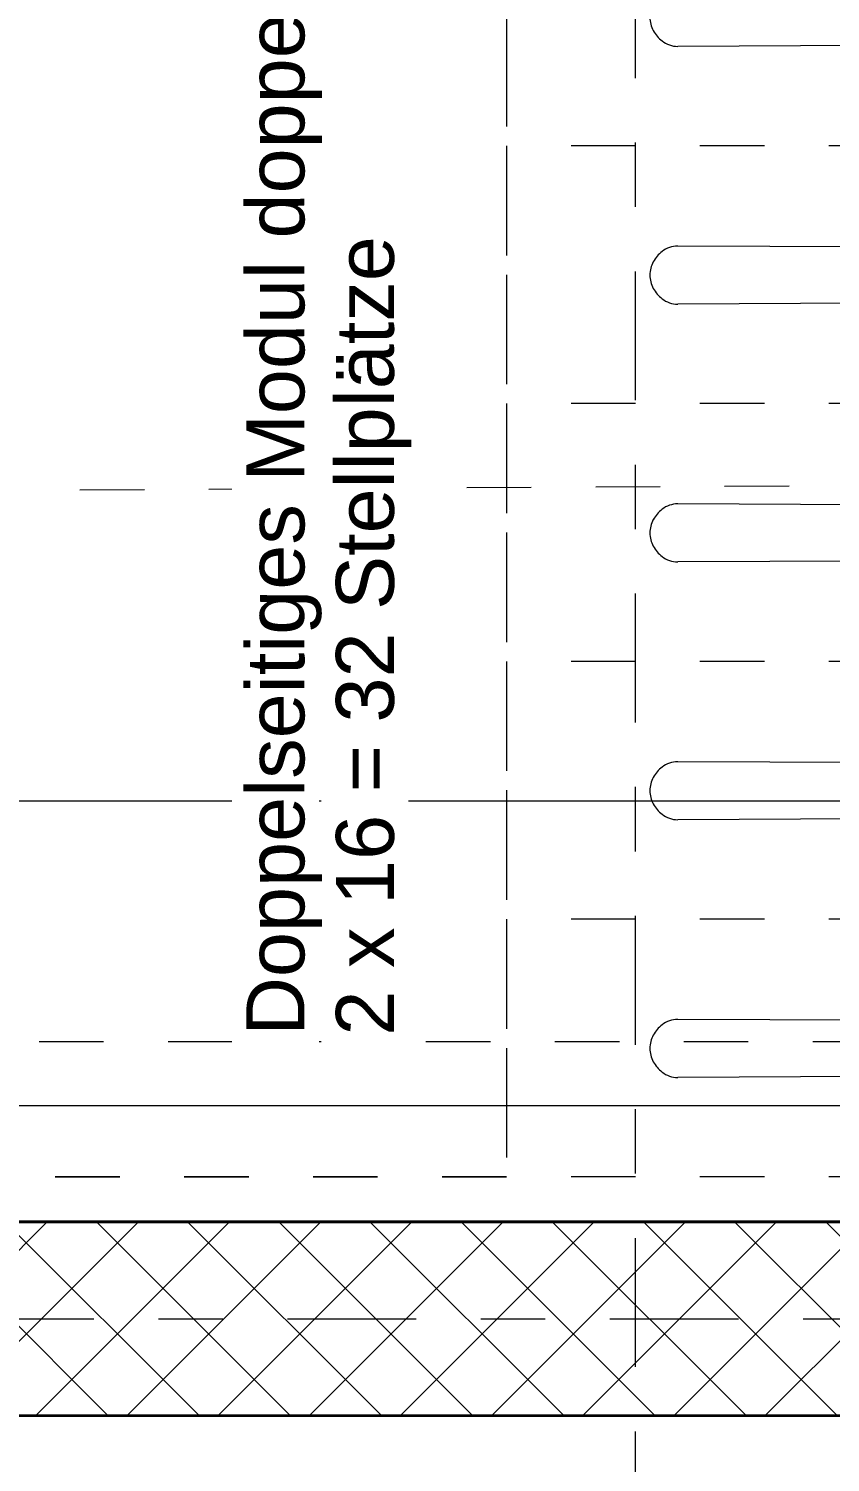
# Model space of a CAD drawing. Header units: metres. Extents: x -35.6 to 33, y -21.5 to 5.9.
# Drawn here: x 17.611 to 18.854, y -17.806 to -15.582 of the extents above; entities that cross this region are included whole.
import ezdxf

# ---------------------------------------------------------------- set-up
doc = ezdxf.new("R2010")
doc.units = ezdxf.units.M
for name, pattern in [('_Rasterlinie_', [0.375, 0.2, -0.05, 0.075, -0.05]), ('_Strichliert - Fein_', [0.15, 0.1, -0.05]), ('_Verdeckte Linien_', [0.15, 0.1, -0.05]), ('Gestrichelt', [0.1, 0.05, -0.05])]:
    doc.linetypes.add(name, pattern=pattern)
for name, color, linetype, lineweight in [('A-____-____-DIMS', 7, 'Continuous', 5), ('A-____-____-DIMS-50', 7, 'Continuous', 5), ('A-DETL-GENF-HDLN', 7, '_Verdeckte Linien_', 9), ('A-DETL-GENF-OTLN', 7, 'Continuous', 9), ('A-FLOR-____-OTLN', 7, 'Continuous', 9), ('A-WALL-____-MCUT', 7, 'Continuous', 35), ('A-WALL-____-PATT', 7, 'Continuous', 35), ('C-PRKG-____-HDLN', 7, '_Verdeckte Linien_', 9), ('C-PRKG-____-OTLN', 7, 'Continuous', 9), ('S-GRID-____-OTLN', 7, 'Continuous', 5), ('Text', 7, 'Continuous', 5)]:
    doc.layers.add(name, color=color, linetype=linetype, lineweight=lineweight)
doc.layers.add('A-DETL-____-OTLN', color=5, linetype='Continuous', lineweight=9, true_color=0x0000ff)
doc.styles.add('Arial', font='arial.ttf', dxfattribs={"height": 0.1})
doc.styles.add('Arial_3', font='arial.ttf', dxfattribs={"height": 0.09})
doc.dimstyles.new('SUB_Rohbau_fein_1', dxfattribs={"dimscale": 0.3048, "dimtxt": 0.102026, "dimasz": 0.246063, "dimexe": 0.164042, "dimexo": 0.0625, "dimgap": 0.123031, "dimtad": 1, "dimrnd": 0.005, "dimzin": 0, "dimdsep": 46, "dimtxsty": 'Arial', "dimblk1": 'OBLIQUE', "dimblk2": 'OBLIQUE', "dimsah": 1, "dimcen": 0.09, "dimazin": 0, "dimtfac": 1, "dimtdec": 4, "dimtix": 1, "dimtmove": 0, "dimatfit": 3, "dimfxl": 0.164042, "dimfxlon": 1, "dimtvp": 1, "dimtfill": 1, "dimtolj": 1, "dimtzin": 0, "dimarcsym": 2})

# ---------------------------------------------------------------- blocks, each defined once
blk = doc.blocks.new('Fahrradstellplatz - Fahrradstellplatz-23763285--01_UG_OK_FFB_AF_ru')
at = {"layer": 'C-PRKG-____-HDLN', "color": 253, "true_color": 0x999999}
for p, q in [((3.02, 4.1), (6.75, 4.1)), ((6.75, 4.1), (6.75, 2))]:
    blk.add_line(p, q, dxfattribs=at)
blk = doc.blocks.new('Fahrradstellplatz - Fahrradstellplatz-23804100--01_UG_OK_FFB_AF_ru')
at = {"layer": 'A-DETL-GENF-HDLN', "color": 253, "true_color": 0x999999}
for p, q in [((1.6, 0), (1.6, -2)), ((1.6, 0), (1.6, -2)), ((2, 0), (2, -2)), ((2, 0), (2, -2)), ((2.4, 0), (2.4, -2)), ((2.4, 0), (2.4, -2)), ((2.8, 0), (2.8, -2)), ((2.8, 0), (2.8, -2)), ((3.2, 0), (3.2, -2)), ((1.2, -2), (1.6, -2)), ((1.6, -2), (2, -2)), ((2, -2), (2.4, -2)), ((2.4, -2), (2.8, -2)), ((2.8, -2), (3.2, -2))]:
    blk.add_line(p, q, dxfattribs=at)
at = {"layer": 'A-DETL-GENF-OTLN', "color": 253, "true_color": 0x999999}
for p, q in [((1.4439, -1.3551), (1.4456, -1.7345)), ((1.7573, -1.3551), (1.7556, -1.7345)), ((1.8439, -1.3551), (1.8456, -1.7345)), ((2.1573, -1.3551), (2.1556, -1.7345)), ((2.2439, -1.3551), (2.2456, -1.7345)), ((2.5573, -1.3551), (2.5556, -1.7345)), ((2.6439, -1.3551), (2.6456, -1.7345)), ((2.9573, -1.3551), (2.9556, -1.7345)), ((3.0439, -1.3551), (3.0456, -1.7345))]:
    blk.add_line(p, q, dxfattribs=at)
for centre, radius, start, end in [((1.4068, -1.7346), 0.0388, 321.5969, 0.2571), ((1.7944, -1.7346), 0.0388, 179.7429, 218.4031), ((1.8068, -1.7346), 0.0388, 321.5969, 0.2571), ((2.1944, -1.7346), 0.0388, 179.7429, 218.4031), ((2.2068, -1.7346), 0.0388, 321.5969, 0.2571), ((2.5944, -1.7346), 0.0388, 179.7429, 218.4031), ((2.6068, -1.7346), 0.0388, 321.5969, 0.2571), ((2.9944, -1.7346), 0.0388, 179.7429, 218.4031), ((3.0068, -1.7346), 0.0388, 321.5969, 0.2571), ((1.4004, -1.7348), 0.0429, 270.2027, 298.8234), ((1.3954, -1.7256), 0.0534, 298.8234, 321.5969), ((1.8058, -1.7256), 0.0534, 218.4031, 241.1766), ((1.8007, -1.7348), 0.0429, 241.1766, 269.7973), ((1.8004, -1.7348), 0.0429, 270.2027, 298.8234), ((1.7954, -1.7256), 0.0534, 298.8234, 321.5969), ((2.2058, -1.7256), 0.0534, 218.4031, 241.1766), ((2.2007, -1.7348), 0.0429, 241.1766, 269.7973), ((2.2004, -1.7348), 0.0429, 270.2027, 298.8234), ((2.1954, -1.7256), 0.0534, 298.8234, 321.5969), ((2.6058, -1.7256), 0.0534, 218.4031, 241.1766), ((2.6007, -1.7348), 0.0429, 241.1766, 269.7973), ((2.6004, -1.7348), 0.0429, 270.2027, 298.8234), ((2.5954, -1.7256), 0.0534, 298.8234, 321.5969), ((3.0058, -1.7256), 0.0534, 218.4031, 241.1766), ((3.0007, -1.7348), 0.0429, 241.1766, 269.7973), ((3.0004, -1.7348), 0.0429, 270.2027, 298.8234), ((2.9954, -1.7256), 0.0534, 298.8234, 321.5969)]:
    blk.add_arc(centre, radius, start, end, dxfattribs=at)
at = {"layer": 'C-PRKG-____-HDLN', "color": 253, "true_color": 0x999999}
blk.add_line((3.2, -4.1), (3.2, -2), dxfattribs=at)
blk = doc.blocks.new('DIMBLOCK236--01_UG_OK_FFB_AF_ru')
at = {"layer": 'A-____-____-DIMS-50'}
for p, q in [((-15.848, -16.7799), (-15.848, -16.7299)), ((-15.848, -16.7799), (-15.8105, -16.7424)), ((25.382, -16.7799), (25.382, -16.7299)), ((25.382, -16.7799), (25.4195, -16.7424)), ((-15.848, -16.7799), (-15.8855, -16.8174)), ((-15.848, -16.7799), (25.382, -16.7799)), ((-15.848, -16.7799), (-15.848, -16.8299)), ((25.382, -16.7799), (25.3445, -16.8174)), ((25.382, -16.7799), (25.382, -16.8299))]:
    blk.add_line(p, q, dxfattribs=at)
at = {"layer": 'A-____-____-DIMS-50', "color": 0, "insert": (4.5925, -16.6079), "char_height": 0.1, "width": 0.418697, "attachment_point": 1, "line_spacing_factor": 0.941778, "style": 'Arial', "bg_fill": 3, "box_fill_scale": 1.25, "bg_fill_color": 256, "bg_fill_true_color": 13158600, "bg_fill_transparency": 0}
blk.add_mtext('41.23', dxfattribs=at)
blk = doc.blocks.new('_Oblique')
at = {"color": 0, "linetype": 'ByBlock', "lineweight": -2}
blk.add_line((-0.5, -0.5), (0.5, 0.5), dxfattribs=at)

msp = doc.modelspace()

# ---------------------------------------------------------------- hatches: boundary and pattern name
at = {"layer": 'A-WALL-____-PATT', "lineweight": 9}
h = msp.add_hatch(dxfattribs=at)
h.set_pattern_fill('FP_1', color=256, style=0, pattern_type=2)
h.set_pattern_definition([(45, (0, 0), (-0.07071068, 0.07071068), []), (135, (0, 0), (-0.07071068, -0.07071068), [])])
h.paths.add_polyline_path([(25.452, -17.7334), (25.452, -17.4334), (-33.7089, -17.4334), (-33.7089, -17.7334), (16.203, -17.7334)])

# ---------------------------------------------------------------- linework, layer by layer
at = {"layer": 'A-DETL-____-OTLN', "color": 30, "linetype": '_Strichliert - Fein_', "true_color": 0xff8000}
msp.add_line((-33.7089, -16.5854), (28.844, -16.2345), dxfattribs=at)
at = {"layer": 'A-DETL-____-OTLN', "color": 7, "linetype": 'Gestrichelt'}
msp.add_line((14.027, -17.1534), (25.452, -17.1534), dxfattribs=at)
at = {"layer": 'A-FLOR-____-OTLN'}
for p, q in [((14.027, -17.2523), (25.452, -17.2523)), ((14.047, -17.4316), (25.452, -17.4316)), ((25.452, -17.4322), (14.047, -17.4322))]:
    msp.add_line(p, q, dxfattribs=at)
at = {"layer": 'A-WALL-____-MCUT'}
for p, q in [((25.452, -17.4334), (12.992, -17.4334)), ((-33.7089, -17.7334), (25.752, -17.7334))]:
    msp.add_line(p, q, dxfattribs=at)
at = {"layer": 'S-GRID-____-OTLN', "color": 8, "linetype": '_Rasterlinie_', "true_color": 0x808080}
msp.add_line((-34.988, -17.5834), (27.9515, -17.5834), dxfattribs=at)

# ---------------------------------------------------------------- block references
at = {"layer": 'C-PRKG-____-OTLN', "color": 253, "true_color": 0x999999}
for name, p, rotation in [('Fahrradstellplatz - Fahrradstellplatz-23763285--01_UG_OK_FFB_AF_ru', (14.252, -10.6134), 269.9999999999997), ('Fahrradstellplatz - Fahrradstellplatz-23804100--01_UG_OK_FFB_AF_ru', (20.352, -14.1634), 270.0000000000003)]:
    msp.add_blockref(name, p, dxfattribs=dict(at, rotation=rotation))

# ---------------------------------------------------------------- next in the draw order: dimensions: what is measured, and where the dimension line sits
at = {"layer": 'A-____-____-DIMS'}
dim = msp.add_linear_dim(base=(25.382, -16.7799), p1=(-15.848, -16.7299), p2=(25.382, -16.7299), dimstyle='SUB_Rohbau_fein_1', override={"dimpost": '<>', "dimfxl": 41.23}, dxfattribs=at)
dim.commit()
dim.dimension.update_dxf_attribs({"geometry": 'DIMBLOCK236--01_UG_OK_FFB_AF_ru', "text_midpoint": (4.767, -16.6913)})

# ---------------------------------------------------------------- next in the draw order: linework, layer by layer
at = {"layer": 'S-GRID-____-OTLN', "color": 8, "linetype": '_Rasterlinie_', "true_color": 0x808080}
msp.add_line((18.552, -20.6582), (18.552, -11.8691), dxfattribs=at)

# ---------------------------------------------------------------- next in the draw order: texts
at = {"layer": 'Text', "insert": (17.9484, -17.144), "char_height": 0.09, "width": 2.344936, "attachment_point": 1, "rotation": 90, "style": 'Arial_3', "bg_fill": 3, "box_fill_scale": 1.25, "bg_fill_color": 256, "bg_fill_true_color": 13158600, "bg_fill_transparency": 0}
msp.add_mtext('Doppelseitiges Modul doppelstöckig', dxfattribs=at)

# ---------------------------------------------------------------- next in the draw order: texts
at = {"layer": 'Text', "insert": (18.0873, -17.144), "char_height": 0.09, "width": 1.439029, "attachment_point": 1, "rotation": 90, "style": 'Arial_3', "bg_fill": 3, "box_fill_scale": 1.25, "bg_fill_color": 256, "bg_fill_true_color": 13158600, "bg_fill_transparency": 0}
msp.add_mtext('2 x 16 = 32 Stellplätze', dxfattribs=at)

doc.saveas('drawing.dxf')
